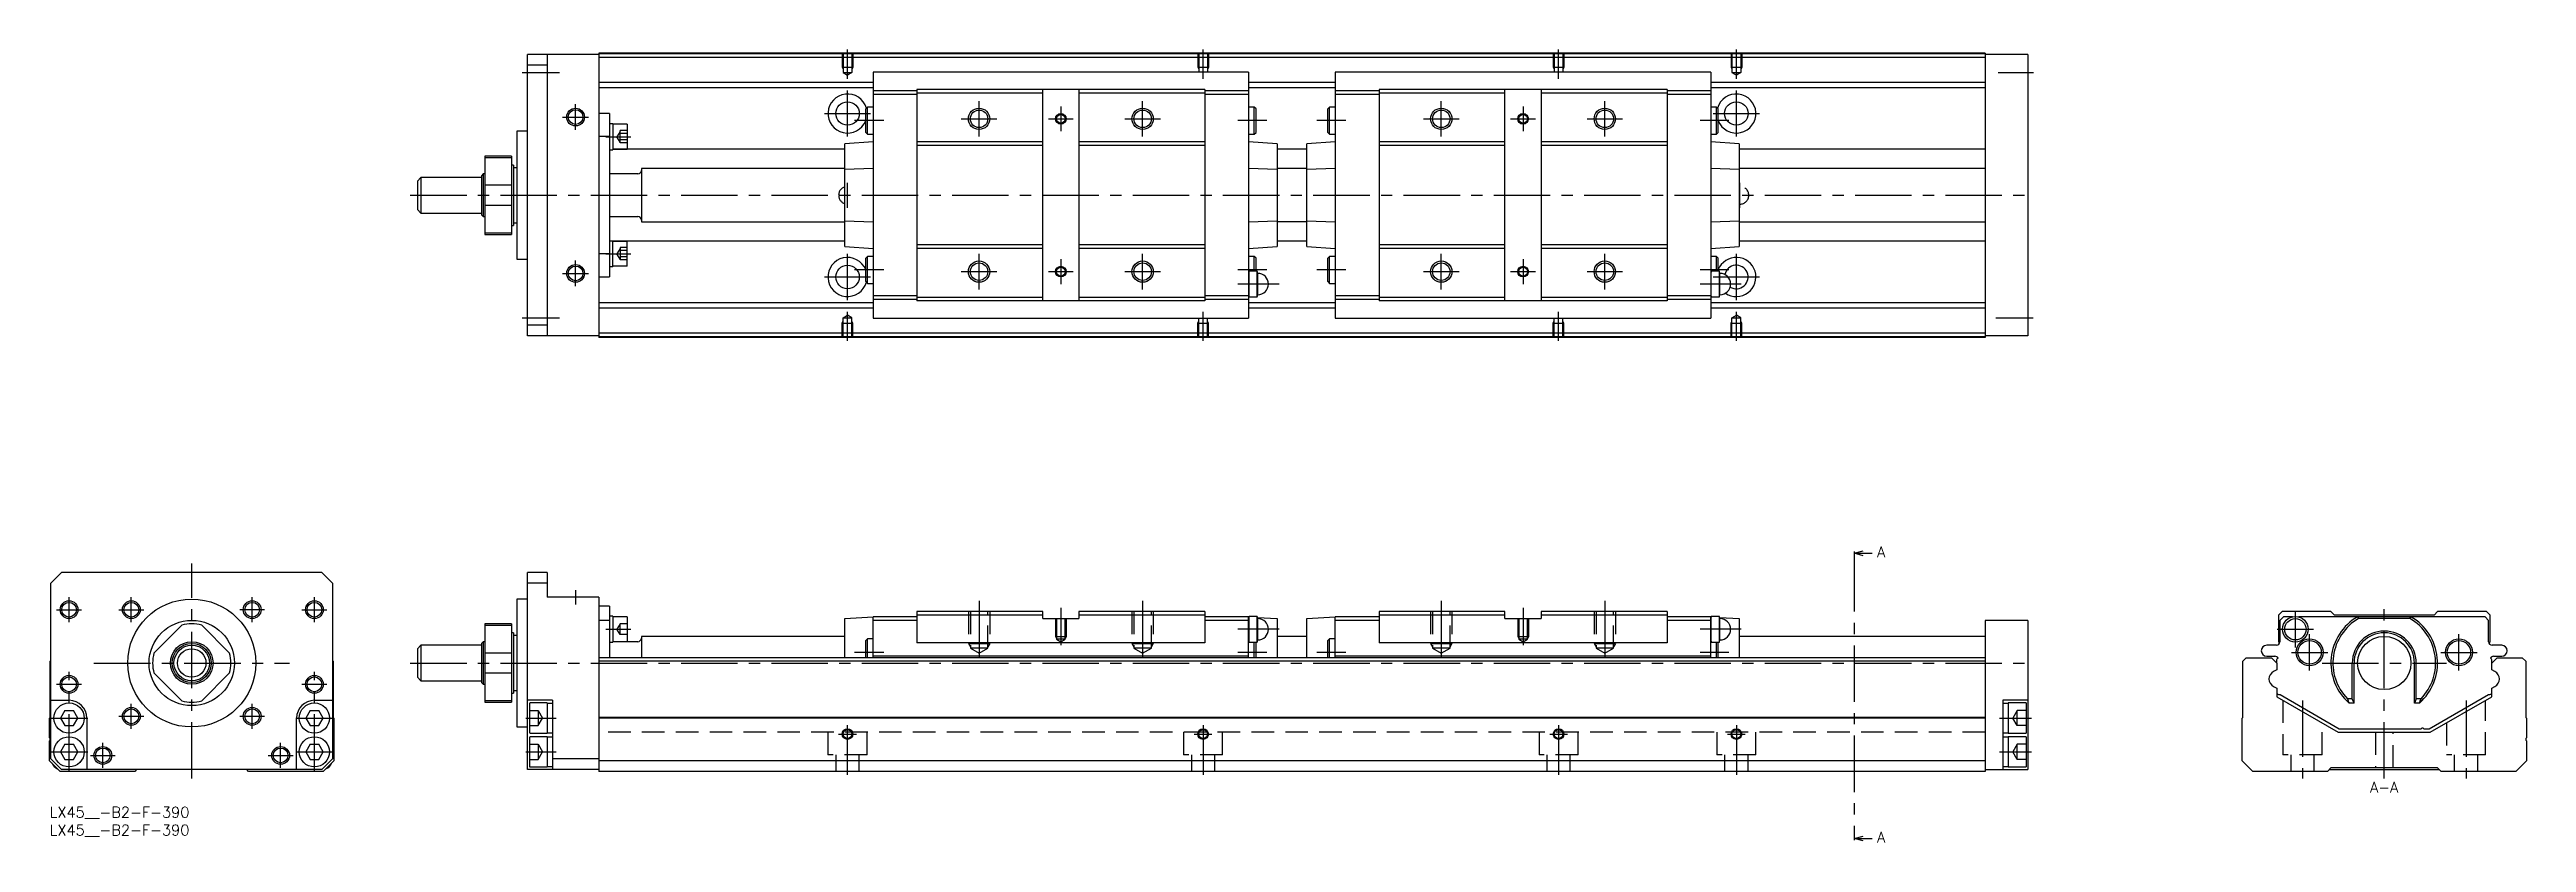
# Model space of a CAD drawing. Extents: x 0 to 697, y -10 to 213.
import ezdxf

# ---------------------------------------------------------------- set-up
doc = ezdxf.new("R2010")
doc.units = 0
doc.header["$LTSCALE"] = 0.5
doc.linetypes.add('CENTER', pattern=[50.8, 31.75, -6.35, 6.35, -6.35])
doc.linetypes.add('DASHED', pattern=[19.05, 12.7, -6.35])
for name, color, linetype in [('MSM_CENTER', 1, 'CENTER'), ('MSM_CONTINUOUS', 7, 'CONTINUOUS'), ('MSM_DASHED', 4, 'DASHED'), ('MSM_NARROW', 5, 'CONTINUOUS'), ('MSM_PART_NUMBER', 7, 'CONTINUOUS')]:
    doc.layers.add(name, color=color, linetype=linetype)
doc.styles.get("Standard").update_dxf_attribs({"font": 'txt.shx', "height": 3, "bigfont": 'bigfont.shx'})

# ---------------------------------------------------------------- blocks, each defined once
blk = doc.blocks.new('*U2')
at = {"layer": 'MSM_PART_NUMBER'}
blk.add_text('LX45__-B2-F-390', height=3, dxfattribs=at).set_placement((0, -3))
blk = doc.blocks.new('*U3')
at = {"layer": 'MSM_PART_NUMBER'}
blk.add_text('LX45__-B2-F-390', height=3, dxfattribs=at).set_placement((0, -8))

msp = doc.modelspace()

# ---------------------------------------------------------------- linework, layer by layer
at = {"layer": 'MSM_CENTER'}
for p, q in [((224.46, 204.91), (224.46, 213.12)), ((324.46, 204.91), (324.46, 213.12)), ((424.46, 204.91), (424.46, 213.12)), ((474.46, 204.91), (474.46, 213.12)), ((132.96, 206.62), (143.46, 206.62)), ((548.13, 206.62), (558.08, 206.62)), ((147.96, 190.5), (147.96, 197.75)), ((217.96, 195.12), (230.96, 195.12)), ((224.46, 188.62), (224.46, 201.62)), ((261.46, 188.62), (261.46, 198.62)), ((284.46, 197.12), (284.46, 190.12)), ((307.46, 188.62), (307.46, 198.62)), ((391.46, 188.62), (391.46, 198.62)), ((414.46, 197.12), (414.46, 190.12)), ((437.46, 188.62), (437.46, 198.62)), ((467.96, 195.12), (480.96, 195.12)), ((474.46, 188.62), (474.46, 201.62)), ((144.33, 194.12), (151.58, 194.12)), ((156.46, 188.58), (163.46, 188.58)), ((234.66, 193.12), (226.45, 193.12)), ((256.46, 193.62), (266.46, 193.62)), ((280.96, 193.62), (287.96, 193.62)), ((302.46, 193.62), (312.46, 193.62)), ((342.36, 193.12), (334.26, 193.12)), ((364.66, 193.12), (356.45, 193.12)), ((386.46, 193.62), (396.46, 193.62)), ((410.96, 193.62), (417.96, 193.62)), ((432.46, 193.62), (442.46, 193.62)), ((472.36, 193.12), (464.26, 193.12)), ((224.46, 168.62), (224.46, 175.62)), ((475.46, 168.62), (475.46, 175.62)), ((101.46, 172.12), (558.46, 172.12)), ((147.96, 146.5), (147.96, 153.75)), ((156.46, 155.67), (163.46, 155.67)), ((224.46, 142.62), (224.46, 155.62)), ((261.46, 145.62), (261.46, 155.62)), ((284.46, 154.12), (284.46, 147.12)), ((307.46, 145.62), (307.46, 155.62)), ((391.46, 145.62), (391.46, 155.62)), ((414.46, 154.12), (414.46, 147.12)), ((437.46, 145.62), (437.46, 155.62)), ((474.46, 142.62), (474.46, 155.62)), ((144.33, 150.12), (151.58, 150.12)), ((217.96, 149.12), (230.96, 149.12)), ((234.66, 151.12), (226.45, 151.12)), ((256.46, 150.62), (266.46, 150.62)), ((280.96, 150.62), (287.96, 150.62)), ((302.46, 150.62), (312.46, 150.62)), ((342.36, 151.12), (334.26, 151.12)), ((345.86, 147.12), (334.26, 147.12)), ((364.66, 151.12), (356.45, 151.12)), ((386.46, 150.62), (396.46, 150.62)), ((410.96, 150.62), (417.96, 150.62)), ((432.46, 150.62), (442.46, 150.62)), ((472.36, 151.12), (464.26, 151.12)), ((475.86, 147.12), (464.26, 147.12)), ((467.96, 149.12), (480.96, 149.12)), ((132.96, 137.62), (143.46, 137.62)), ((224.46, 131.12), (224.46, 139.33)), ((324.46, 131.12), (324.46, 139.33)), ((424.46, 131.12), (424.46, 139.33)), ((474.46, 131.12), (474.46, 139.33)), ((547.46, 137.62), (557.96, 137.62)), ((507.62, 70.87), (507.62, -8.37)), ((40, 8), (40, 68.5)), ((5.5, 52), (5.5, 59)), ((23, 52), (23, 59)), ((57, 52), (57, 59)), ((74.5, 52), (74.5, 59)), ((147.96, 61), (147.96, 57)), ((261.46, 58), (261.46, 40.3)), ((284.46, 56), (284.46, 45.5)), ((307.46, 58), (307.46, 40.3)), ((391.46, 58), (391.46, 40.3)), ((414.46, 56), (414.46, 45.5)), ((437.46, 58), (437.46, 40.3)), ((656.7, 8), (656.7, 56)), ((2, 55.5), (9, 55.5)), ((19.5, 55.5), (26.5, 55.5)), ((60.5, 55.5), (53.5, 55.5)), ((71, 55.5), (78, 55.5)), ((156.46, 50), (163.46, 50)), ((345.86, 50), (334.26, 50)), ((475.86, 50), (464.26, 50)), ((626.57, 50), (636.83, 50)), ((631.7, 44.87), (631.7, 55.13)), ((234.66, 43.5), (226.45, 43.5)), ((342.36, 43.5), (334.26, 43.5)), ((364.66, 43.5), (356.45, 43.5)), ((472.36, 43.5), (464.26, 43.5)), ((630.57, 43.5), (640.83, 43.5)), ((635.7, 38.37), (635.7, 48.63)), ((672.57, 43.5), (682.83, 43.5)), ((677.7, 38.37), (677.7, 48.63)), ((5.5, 10.25), (5.5, 38)), ((12.5, 40.5), (67.5, 40.5)), ((74.5, 10.25), (74.5, 38)), ((101.46, 40.5), (558.46, 40.5)), ((639.2, 40.5), (674.2, 40.5)), ((2, 34.5), (9, 34.5)), ((23, 22), (23, 29)), ((57, 22), (57, 29)), ((71, 34.5), (78, 34.5)), ((633.7, 29.97), (633.7, 8)), ((679.7, 29.97), (679.7, 8)), ((0.25, 25), (10.75, 25)), ((19.5, 25.5), (26.5, 25.5)), ((53.5, 25.5), (60.5, 25.5)), ((69.25, 25), (79.75, 25)), ((133.96, 25), (142.46, 25)), ((224.46, 9), (224.46, 23)), ((324.46, 23), (324.46, 9)), ((424.46, 23), (424.46, 9)), ((474.46, 23), (474.46, 9)), ((548.46, 25), (557.46, 25)), ((0.25, 15.5), (10.75, 15.5)), ((11.5, 14.5), (18.5, 14.5)), ((15, 11), (15, 18)), ((61.5, 14.5), (68.5, 14.5)), ((65, 11), (65, 18)), ((69.25, 15.5), (79.75, 15.5)), ((133.96, 15.5), (142.46, 15.5)), ((221.96, 20.5), (226.96, 20.5)), ((321.96, 20.5), (326.96, 20.5)), ((421.96, 20.5), (426.96, 20.5)), ((471.96, 20.5), (476.96, 20.5)), ((548.46, 15.5), (557.46, 15.5))]:
    msp.add_line(p, q, dxfattribs=at)
at = {"layer": 'MSM_CONTINUOUS'}
for p, q in [((154.46, 211.72), (134.46, 211.72)), ((134.46, 132.52), (134.46, 211.72)), ((139.96, 211.72), (139.96, 132.52)), ((544.46, 212.12), (154.46, 212.12)), ((154.46, 212.12), (154.46, 132.12)), ((544.46, 211.92), (154.46, 211.92)), ((544.46, 210.92), (154.46, 210.92)), ((544.46, 212.12), (544.46, 132.12)), ((556.46, 211.72), (544.46, 211.72)), ((556.46, 211.72), (556.46, 132.52)), ((139.96, 208.72), (134.46, 208.72)), ((231.66, 203.87), (154.46, 203.87)), ((231.66, 202.37), (154.46, 202.37)), ((337.26, 206.72), (231.66, 206.72)), ((231.66, 206.72), (231.66, 137.52)), ((337.26, 206.72), (337.26, 137.52)), ((361.66, 203.87), (337.26, 203.87)), ((361.66, 202.37), (337.26, 202.37)), ((467.26, 206.72), (361.66, 206.72)), ((361.66, 206.72), (361.66, 137.52)), ((467.26, 206.72), (467.26, 137.52)), ((544.46, 203.87), (467.26, 203.87)), ((544.46, 202.37), (467.26, 202.37)), ((157.46, 195.12), (154.46, 195.12)), ((157.46, 195.12), (157.46, 149.12)), ((230.06, 196.92), (229.56, 196.42)), ((229.56, 189.82), (229.56, 196.42)), ((230.06, 189.32), (230.06, 196.92)), ((231.66, 196.92), (230.06, 196.92)), ((243.96, 201.47), (231.66, 201.47)), ((243.96, 200.47), (231.66, 200.47)), ((324.96, 201.87), (243.96, 201.87)), ((243.96, 201.87), (243.96, 142.37)), ((279.36, 200.87), (243.96, 200.87)), ((279.36, 142.37), (279.36, 201.87)), ((289.56, 201.87), (289.56, 142.37)), ((324.96, 200.87), (289.56, 200.87)), ((324.96, 201.87), (324.96, 142.37)), ((337.26, 201.47), (324.96, 201.47)), ((337.26, 200.47), (324.96, 200.47)), ((338.86, 196.92), (337.26, 196.92)), ((339.36, 196.42), (338.86, 196.92)), ((338.86, 189.32), (338.86, 196.92)), ((339.36, 189.82), (339.36, 196.42)), ((360.06, 196.92), (359.56, 196.42)), ((359.56, 189.82), (359.56, 196.42)), ((360.06, 189.32), (360.06, 196.92)), ((361.66, 196.92), (360.06, 196.92)), ((373.96, 201.47), (361.66, 201.47)), ((373.96, 200.47), (361.66, 200.47)), ((454.96, 201.87), (373.96, 201.87)), ((373.96, 201.87), (373.96, 142.37)), ((409.36, 200.87), (373.96, 200.87)), ((409.36, 142.37), (409.36, 201.87)), ((419.56, 201.87), (419.56, 142.37)), ((454.96, 200.87), (419.56, 200.87)), ((454.96, 201.87), (454.96, 142.37)), ((467.26, 201.47), (454.96, 201.47)), ((467.26, 200.47), (454.96, 200.47)), ((468.86, 196.92), (467.26, 196.92)), ((469.36, 196.42), (468.86, 196.92)), ((468.86, 189.32), (468.86, 196.92)), ((469.36, 189.82), (469.36, 196.42)), ((131.46, 190.12), (131.46, 154.12)), ((134.46, 190.12), (131.46, 190.12)), ((157.46, 188.65), (154.46, 188.65)), ((158.46, 192.23), (157.46, 192.23)), ((158.46, 192.23), (158.46, 184.93)), ((162.46, 192.08), (158.46, 192.08)), ((162.46, 192.08), (162.46, 185.08)), ((229.56, 189.82), (230.06, 189.32)), ((230.06, 189.32), (231.66, 189.32)), ((337.26, 189.32), (338.86, 189.32)), ((338.86, 189.32), (339.36, 189.82)), ((359.56, 189.82), (360.06, 189.32)), ((360.06, 189.32), (361.66, 189.32)), ((467.26, 189.32), (468.86, 189.32)), ((468.86, 189.32), (469.36, 189.82)), ((129.96, 183.12), (122.46, 183.12)), ((122.46, 183.12), (122.46, 161.12)), ((122.46, 182.76), (129.96, 182.76)), ((129.96, 183.12), (129.96, 161.12)), ((157.46, 184.93), (158.46, 184.93)), ((158.46, 185.08), (162.46, 185.08)), ((223.66, 185.05), (158.46, 185.05)), ((231.66, 187.12), (223.66, 186.57)), ((223.66, 157.68), (223.66, 186.57)), ((279.36, 187.12), (243.96, 187.12)), ((279.36, 186.12), (243.96, 186.12)), ((324.96, 187.12), (289.56, 187.12)), ((324.96, 186.12), (289.56, 186.12)), ((345.26, 186.57), (337.26, 187.12)), ((345.26, 186.57), (345.26, 157.68)), ((353.66, 185.05), (345.26, 185.05)), ((361.66, 187.12), (353.66, 186.57)), ((353.66, 157.68), (353.66, 186.57)), ((409.36, 187.12), (373.96, 187.12)), ((409.36, 186.12), (373.96, 186.12)), ((454.96, 187.12), (419.56, 187.12)), ((454.96, 186.12), (419.56, 186.12)), ((475.26, 186.57), (467.26, 187.12)), ((475.26, 186.57), (475.26, 157.68)), ((544.46, 185.05), (475.26, 185.05)), ((104.46, 177.12), (103.46, 176.12)), ((103.46, 176.12), (103.46, 168.12)), ((121.46, 177.12), (104.46, 177.12)), ((104.46, 177.12), (104.46, 167.12)), ((121.96, 178.12), (121.46, 177.62)), ((121.46, 177.62), (121.46, 166.62)), ((122.46, 178.12), (121.96, 178.12)), ((121.96, 178.12), (121.96, 166.12)), ((129.96, 174.92), (122.46, 174.92)), ((130.46, 180.62), (129.96, 180.62)), ((130.46, 180.62), (130.46, 163.62)), ((131.46, 179.87), (130.46, 179.87)), ((165.46, 178.12), (157.46, 178.12)), ((166.46, 179.62), (166.46, 164.62)), ((223.66, 179.62), (166.46, 179.62)), ((231.66, 179.61), (223.66, 179.36)), ((345.26, 179.36), (337.26, 179.61)), ((353.66, 179.62), (345.26, 179.62)), ((361.66, 179.61), (353.66, 179.36)), ((475.26, 179.36), (467.26, 179.61)), ((544.46, 179.62), (475.26, 179.62)), ((103.46, 168.12), (104.46, 167.12)), ((122.46, 169.33), (129.96, 169.33)), ((104.46, 167.12), (121.46, 167.12)), ((121.46, 166.62), (121.96, 166.12)), ((121.96, 166.12), (122.46, 166.12)), ((129.96, 161.49), (122.46, 161.49)), ((122.46, 161.12), (129.96, 161.12)), ((129.96, 163.62), (130.46, 163.62)), ((130.46, 164.37), (131.46, 164.37)), ((157.46, 166.12), (165.46, 166.12)), ((166.46, 164.62), (223.66, 164.62)), ((223.66, 164.89), (231.66, 164.64)), ((337.26, 164.64), (345.26, 164.89)), ((353.66, 164.62), (345.26, 164.62)), ((353.66, 164.89), (361.66, 164.64)), ((467.26, 164.64), (475.26, 164.89)), ((475.26, 164.62), (544.46, 164.62)), ((131.46, 154.12), (134.46, 154.12)), ((157.46, 155.6), (154.46, 155.6)), ((157.46, 159.32), (158.46, 159.32)), ((158.46, 152.02), (158.46, 159.32)), ((223.66, 159.2), (158.46, 159.2)), ((158.46, 159.17), (162.46, 159.17)), ((162.46, 152.17), (162.46, 159.17)), ((223.66, 157.68), (231.66, 157.12)), ((230.06, 154.92), (229.56, 154.42)), ((229.56, 147.82), (229.56, 154.42)), ((230.06, 147.32), (230.06, 154.92)), ((231.66, 154.92), (230.06, 154.92)), ((279.36, 158.12), (243.96, 158.12)), ((279.36, 157.12), (243.96, 157.12)), ((324.96, 158.12), (289.56, 158.12)), ((324.96, 157.12), (289.56, 157.12)), ((337.26, 157.12), (345.26, 157.68)), ((338.86, 154.92), (337.26, 154.92)), ((339.36, 154.42), (338.86, 154.92)), ((338.86, 150.72), (338.86, 154.92)), ((339.36, 150.72), (339.36, 154.42)), ((353.66, 159.2), (345.26, 159.2)), ((353.66, 157.68), (361.66, 157.12)), ((360.06, 154.92), (359.56, 154.42)), ((359.56, 147.82), (359.56, 154.42)), ((360.06, 147.32), (360.06, 154.92)), ((361.66, 154.92), (360.06, 154.92)), ((409.36, 158.12), (373.96, 158.12)), ((409.36, 157.12), (373.96, 157.12)), ((454.96, 158.12), (419.56, 158.12)), ((454.96, 157.12), (419.56, 157.12)), ((467.26, 157.12), (475.26, 157.68)), ((468.86, 154.92), (467.26, 154.92)), ((469.36, 154.42), (468.86, 154.92)), ((468.86, 150.72), (468.86, 154.92)), ((469.36, 150.72), (469.36, 154.42)), ((544.46, 159.2), (475.26, 159.2)), ((154.46, 149.12), (157.46, 149.12)), ((158.46, 152.02), (157.46, 152.02)), ((162.46, 152.17), (158.46, 152.17)), ((229.56, 147.82), (230.06, 147.32)), ((230.06, 147.32), (231.66, 147.32)), ((337.42, 150.72), (337.26, 150.12)), ((337.42, 143.52), (337.42, 150.72)), ((339.7, 150.72), (337.42, 150.72)), ((339.7, 143.52), (339.7, 150.72)), ((339.86, 150.12), (339.7, 150.72)), ((339.86, 144.12), (339.86, 150.12)), ((359.56, 147.82), (360.06, 147.32)), ((360.06, 147.32), (361.66, 147.32)), ((467.42, 150.72), (467.26, 150.12)), ((467.42, 143.52), (467.42, 150.72)), ((469.7, 150.72), (467.42, 150.72)), ((469.7, 143.52), (469.7, 150.72)), ((469.86, 150.12), (469.7, 150.72)), ((469.86, 144.12), (469.86, 150.12)), ((231.66, 141.87), (154.46, 141.87)), ((231.66, 140.37), (154.46, 140.37)), ((243.96, 143.77), (231.66, 143.77)), ((243.96, 142.77), (231.66, 142.77)), ((279.36, 143.37), (243.96, 143.37)), ((324.96, 142.37), (243.96, 142.37)), ((324.96, 143.37), (289.56, 143.37)), ((337.26, 143.77), (324.96, 143.77)), ((337.26, 142.77), (324.96, 142.77)), ((337.26, 144.12), (337.42, 143.52)), ((361.66, 141.87), (337.26, 141.87)), ((361.66, 140.37), (337.26, 140.37)), ((337.42, 143.52), (339.7, 143.52)), ((339.7, 143.52), (339.86, 144.12)), ((373.96, 143.77), (361.66, 143.77)), ((373.96, 142.77), (361.66, 142.77)), ((409.36, 143.37), (373.96, 143.37)), ((454.96, 142.37), (373.96, 142.37)), ((454.96, 143.37), (419.56, 143.37)), ((467.26, 143.77), (454.96, 143.77)), ((467.26, 142.77), (454.96, 142.77)), ((467.26, 144.12), (467.42, 143.52)), ((544.46, 141.87), (467.26, 141.87)), ((544.46, 140.37), (467.26, 140.37)), ((467.42, 143.52), (469.7, 143.52)), ((469.7, 143.52), (469.86, 144.12)), ((139.96, 135.52), (134.46, 135.52)), ((154.46, 132.52), (134.46, 132.52)), ((544.46, 133.32), (154.46, 133.32)), ((231.66, 137.52), (337.26, 137.52)), ((361.66, 137.52), (467.26, 137.52)), ((556.46, 132.52), (544.46, 132.52)), ((544.46, 132.32), (154.46, 132.32)), ((544.46, 132.12), (154.46, 132.12)), ((507.62, 71.37), (510.12, 72.04)), ((507.62, 71.87), (507.62, 70.87)), ((507.62, 71.37), (512.62, 71.37)), ((510.12, 70.7), (507.62, 71.37)), ((3.4, 66), (0.4, 63)), ((0.4, 13.5), (0.4, 63)), ((76.6, 66), (3.4, 66)), ((79.6, 63), (76.6, 66)), ((79.6, 63), (79.6, 13.5)), ((139.96, 66), (134.46, 66)), ((134.46, 10.5), (134.46, 66)), ((139.96, 63), (134.46, 63)), ((139.96, 66), (139.96, 59)), ((134.46, 58.5), (131.46, 58.5)), ((131.46, 58.5), (131.46, 22.5)), ((154.46, 59), (139.96, 59)), ((154.46, 59), (154.46, 10)), ((157.46, 56.5), (154.46, 56.5)), ((157.46, 56.5), (157.46, 42)), ((37.2, 51.14), (29.36, 43.3)), ((50.64, 43.3), (42.8, 51.14)), ((129.96, 51.5), (122.46, 51.5)), ((122.46, 51.5), (122.46, 29.5)), ((122.46, 51.14), (129.96, 51.14)), ((129.96, 51.5), (129.96, 29.5)), ((130.46, 49), (129.96, 49)), ((130.46, 49), (130.46, 32)), ((157.46, 52.5), (154.46, 52.5)), ((158.46, 53.65), (157.46, 53.65)), ((158.46, 53.65), (158.46, 46.35)), ((162.46, 53.5), (158.46, 53.5)), ((162.46, 53.5), (162.46, 46.5)), ((223.66, 53), (231.66, 53.5)), ((223.66, 42), (223.66, 53)), ((243.96, 53.5), (231.66, 53.5)), ((231.66, 42), (231.66, 53.5)), ((243.96, 52.5), (231.66, 52.5)), ((279.36, 55), (243.96, 55)), ((243.96, 55), (243.96, 46.15)), ((279.36, 54), (243.96, 54)), ((279.36, 53), (279.36, 55)), ((279.36, 53), (289.56, 53)), ((289.56, 55), (289.56, 53)), ((324.96, 55), (289.56, 55)), ((324.96, 54), (289.56, 54)), ((324.96, 55), (324.96, 46.15)), ((337.26, 53.5), (324.96, 53.5)), ((337.26, 52.5), (324.96, 52.5)), ((337.42, 53.6), (337.26, 53)), ((337.26, 53.5), (337.39, 53.49)), ((337.26, 42), (337.26, 53.5)), ((337.42, 46.4), (337.42, 53.6)), ((339.7, 53.6), (337.42, 53.6)), ((339.86, 53), (339.7, 53.6)), ((339.7, 46.4), (339.7, 53.6)), ((339.77, 53.34), (345.26, 53)), ((339.86, 47), (339.86, 53)), ((345.26, 53), (345.26, 42)), ((353.66, 53), (361.66, 53.5)), ((353.66, 42), (353.66, 53)), ((373.96, 53.5), (361.66, 53.5)), ((361.66, 42), (361.66, 53.5)), ((373.96, 52.5), (361.66, 52.5)), ((409.36, 55), (373.96, 55)), ((373.96, 55), (373.96, 46.15)), ((409.36, 54), (373.96, 54)), ((409.36, 53), (409.36, 55)), ((409.36, 53), (419.56, 53)), ((419.56, 55), (419.56, 53)), ((454.96, 55), (419.56, 55)), ((454.96, 54), (419.56, 54)), ((454.96, 55), (454.96, 46.15)), ((467.26, 53.5), (454.96, 53.5)), ((467.26, 52.5), (454.96, 52.5)), ((467.42, 53.6), (467.26, 53)), ((467.26, 53.5), (467.39, 53.49)), ((467.26, 42), (467.26, 53.5)), ((467.42, 46.4), (467.42, 53.6)), ((469.7, 53.6), (467.42, 53.6)), ((469.86, 53), (469.7, 53.6)), ((469.7, 46.4), (469.7, 53.6)), ((469.77, 53.34), (475.26, 53)), ((469.86, 47), (469.86, 53)), ((475.26, 53), (475.26, 42)), ((556.46, 52.5), (544.46, 52.5)), ((544.46, 52.5), (544.46, 10)), ((556.46, 52.5), (556.46, 10.5)), ((627.95, 55), (626.95, 54)), ((626.95, 54), (626.95, 46.62)), ((628.35, 53.5), (627.35, 52.5)), ((627.35, 52.5), (627.35, 46.5)), ((641.7, 55), (627.95, 55)), ((630.86, 53.5), (628.35, 53.5)), ((685.05, 53.5), (632.54, 53.5)), ((642.7, 54), (641.7, 55)), ((670.7, 54), (642.7, 54)), ((649.21, 53.5), (649.47, 53)), ((663.93, 53), (649.47, 53)), ((663.93, 53), (664.18, 53.5)), ((671.7, 55), (670.7, 54)), ((685.45, 55), (671.7, 55)), ((686.05, 52.5), (685.05, 53.5)), ((686.45, 54), (685.45, 55)), ((686.05, 46.5), (686.05, 52.5)), ((686.45, 46.62), (686.45, 54)), ((104.46, 45.5), (103.46, 44.5)), ((103.46, 44.5), (103.46, 36.5)), ((121.46, 45.5), (104.46, 45.5)), ((104.46, 45.5), (104.46, 35.5)), ((121.96, 46.5), (121.46, 46)), ((121.46, 46), (121.46, 35)), ((122.46, 46.5), (121.96, 46.5)), ((121.96, 46.5), (121.96, 34.5)), ((129.96, 43.3), (122.46, 43.3)), ((131.46, 48.25), (130.46, 48.25)), ((544.46, 42), (154.46, 42)), ((157.46, 46.35), (158.46, 46.35)), ((165.46, 46.5), (158.46, 46.5)), ((166.46, 48), (166.46, 42)), ((223.66, 48), (166.46, 48)), ((230.06, 47.3), (229.56, 46.8)), ((229.56, 42), (229.56, 46.8)), ((230.06, 42), (230.06, 47.3)), ((231.66, 47.3), (230.06, 47.3)), ((337.26, 42.4), (231.66, 42.4)), ((324.96, 46.15), (243.96, 46.15)), ((337.26, 47), (337.42, 46.4)), ((337.42, 46.4), (339.7, 46.4)), ((338.86, 42), (338.86, 46.4)), ((339.36, 42), (339.36, 46.4)), ((339.7, 46.4), (339.86, 47)), ((353.66, 48), (345.26, 48)), ((360.06, 47.3), (359.56, 46.8)), ((359.56, 42), (359.56, 46.8)), ((360.06, 42), (360.06, 47.3)), ((361.66, 47.3), (360.06, 47.3)), ((467.26, 42.4), (361.66, 42.4)), ((454.96, 46.15), (373.96, 46.15)), ((467.26, 47), (467.42, 46.4)), ((467.42, 46.4), (469.7, 46.4)), ((468.86, 42), (468.86, 46.4)), ((469.36, 42), (469.36, 46.4)), ((469.7, 46.4), (469.86, 47)), ((544.46, 48), (475.26, 48)), ((616.9, 41), (617.9, 42)), ((617.9, 42), (624.95, 42)), ((626.35, 45.5), (623.65, 45.5)), ((623.65, 42.4), (625.95, 42.4)), ((624.95, 42), (626.45, 40.5)), ((686.95, 40.5), (688.45, 42)), ((689.75, 45.5), (687.05, 45.5)), ((687.45, 42.4), (689.75, 42.4)), ((688.45, 42), (695.5, 42)), ((695.5, 42), (696.5, 41)), ((0.2, 41), (0.4, 41.2)), ((0.2, 25.2), (0.2, 41)), ((29.36, 37.7), (37.2, 29.86)), ((42.8, 29.86), (50.64, 37.7)), ((79.6, 41.2), (79.8, 41)), ((79.8, 41), (79.8, 25.2)), ((103.46, 36.5), (104.46, 35.5)), ((104.46, 35.5), (121.46, 35.5)), ((121.46, 35), (121.96, 34.5)), ((122.46, 37.7), (129.96, 37.7)), ((544.46, 41), (154.46, 41)), ((616.9, 25.2), (616.9, 41)), ((626.45, 38.61), (625.55, 38.1)), ((626.4, 41.2), (626.4, 40.55)), ((626.45, 40.5), (626.45, 38.61)), ((647.7, 30.44), (647.7, 40.5)), ((648.2, 29.22), (648.2, 40.5)), ((665.2, 29.22), (665.2, 40.5)), ((665.7, 30.44), (665.7, 40.5)), ((686.95, 38.61), (686.95, 40.5)), ((687.84, 38.1), (686.95, 38.61)), ((687, 40.55), (687, 41.2)), ((696.5, 41), (696.5, 25.2)), ((0.4, 30), (5.5, 30)), ((74.5, 30), (79.6, 30)), ((121.96, 34.5), (122.46, 34.5)), ((129.96, 29.86), (122.46, 29.86)), ((122.46, 29.5), (129.96, 29.5)), ((129.96, 32), (130.46, 32)), ((130.46, 32.75), (131.46, 32.75)), ((141.46, 30), (134.46, 30)), ((134.96, 29), (134.96, 21)), ((139.96, 29.25), (135.21, 29.25)), ((139.96, 29.25), (139.96, 20.75)), ((141.46, 29.15), (139.96, 29.15)), ((141.46, 30), (141.46, 10.5)), ((556.46, 30), (549.46, 30)), ((549.46, 30), (549.46, 10.5)), ((550.96, 29.15), (549.46, 29.15)), ((555.96, 29.25), (550.96, 29.25)), ((550.96, 29.25), (550.96, 20.75)), ((555.96, 29.25), (555.96, 20.75)), ((625.55, 33.9), (626.45, 33.39)), ((626.45, 33.39), (626.45, 31)), ((626.45, 31), (643.77, 21)), ((627.2, 31.61), (627.4, 31.61)), ((627.4, 31.61), (644.04, 22)), ((647.7, 30.44), (646.34, 30.44)), ((648.2, 29.22), (646.81, 29.22)), ((648.2, 29.22), (647.7, 30.44)), ((665.7, 30.44), (665.2, 29.22)), ((666.59, 29.22), (665.2, 29.22)), ((667.06, 30.44), (665.7, 30.44)), ((669.36, 22), (686, 31.61)), ((669.63, 21), (686.95, 31)), ((686, 31.61), (686.2, 31.61)), ((686.95, 33.39), (687.84, 33.9)), ((686.95, 31), (686.95, 33.39)), ((0, 25), (0.2, 25.2)), ((0, 19.4), (0, 25)), ((4.27, 27.12), (3.05, 25)), ((3.05, 25), (4.27, 22.88)), ((4.27, 27.12), (6.73, 27.12)), ((4.27, 22.88), (6.73, 22.88)), ((7.95, 25), (6.73, 27.12)), ((6.73, 22.88), (7.95, 25)), ((10.5, 25), (10.5, 10.5)), ((69.5, 10.5), (69.5, 25)), ((73.27, 27.12), (72.05, 25)), ((72.05, 25), (73.27, 22.88)), ((73.27, 27.12), (75.73, 27.12)), ((73.27, 22.88), (75.73, 22.88)), ((76.95, 25), (75.73, 27.12)), ((75.73, 22.88), (76.95, 25)), ((79.8, 25.2), (80, 25)), ((80, 25), (80, 13)), ((131.46, 22.5), (134.46, 22.5)), ((544.46, 25.2), (154.46, 25.2)), ((544.46, 25), (154.46, 25)), ((616.7, 25), (616.9, 25.2)), ((616.7, 13), (616.7, 25)), ((643.77, 21), (669.63, 21)), ((644.04, 22), (667.05, 22)), ((667.85, 22), (669.36, 22)), ((696.5, 25.2), (696.7, 25)), ((696.7, 25), (696.7, 19.4)), ((0, 13), (0, 18.6)), ((4.27, 17.62), (3.05, 15.5)), ((3.05, 15.5), (4.27, 13.38)), ((4.27, 17.62), (6.73, 17.62)), ((7.95, 15.5), (6.73, 17.62)), ((6.73, 13.38), (7.95, 15.5)), ((73.27, 17.62), (72.05, 15.5)), ((72.05, 15.5), (73.27, 13.38)), ((73.27, 17.62), (75.73, 17.62)), ((76.95, 15.5), (75.73, 17.62)), ((75.73, 13.38), (76.95, 15.5)), ((134.96, 19.5), (134.96, 11.5)), ((135.21, 20.75), (139.96, 20.75)), ((139.96, 19.75), (135.21, 19.75)), ((139.96, 20.85), (141.46, 20.85)), ((139.96, 19.75), (139.96, 11.25)), ((141.46, 19.65), (139.96, 19.65)), ((549.46, 20.85), (550.96, 20.85)), ((550.96, 19.65), (549.46, 19.65)), ((550.96, 20.75), (555.96, 20.75)), ((555.96, 19.75), (550.96, 19.75)), ((550.96, 19.75), (550.96, 11.25)), ((555.96, 19.75), (555.96, 11.25)), ((696.7, 18.6), (696.7, 13)), ((3, 10), (0, 13)), ((3.4, 10.5), (0.4, 13.5)), ((24, 10), (3, 10)), ((76.6, 10.5), (3.4, 10.5)), ((4.27, 13.38), (6.73, 13.38)), ((24.5, 10.5), (24, 10)), ((56, 10), (55.5, 10.5)), ((77, 10), (56, 10)), ((73.27, 13.38), (75.73, 13.38)), ((79.6, 13.5), (76.6, 10.5)), ((80, 13), (77, 10)), ((154.46, 10.5), (134.46, 10.5)), ((135.21, 11.25), (139.96, 11.25)), ((139.96, 11.35), (141.46, 11.35)), ((154.46, 13.5), (141.46, 13.5)), ((544.46, 13), (154.46, 13)), ((544.46, 10), (154.46, 10)), ((544.46, 10.5), (556.46, 10.5)), ((549.46, 11.35), (550.96, 11.35)), ((550.96, 11.25), (555.96, 11.25)), ((619.7, 10), (616.7, 13)), ((640.7, 10), (619.7, 10)), ((641.7, 11), (640.7, 10)), ((641.2, 10.5), (672.2, 10.5)), ((671.7, 11), (641.7, 11)), ((672.7, 10), (671.7, 11)), ((693.7, 10), (672.7, 10)), ((696.7, 13), (693.7, 10)), ((507.62, -8.87), (510.12, -8.2)), ((507.62, -8.37), (507.62, -9.37)), ((507.62, -8.87), (512.62, -8.87)), ((510.12, -9.54), (507.62, -8.87))]:
    msp.add_line(p, q, dxfattribs=at)
for centre, radius in [((147.96, 194.12), 2.07), ((224.46, 195.12), 3.3), ((261.46, 193.62), 2.46), ((307.46, 193.62), 2.46), ((391.46, 193.62), 2.46), ((437.46, 193.62), 2.46), ((474.46, 195.12), 3.3), ((284.46, 193.62), 1.23), ((414.46, 193.62), 1.23), ((147.96, 150.12), 2.07), ((224.46, 149.12), 3.3), ((261.46, 150.62), 2.46), ((284.46, 150.62), 1.23), ((307.46, 150.62), 2.46), ((391.46, 150.62), 2.46), ((414.46, 150.62), 1.23), ((437.46, 150.62), 2.46), ((5.5, 55.5), 2.07), ((23, 55.5), 2.07), ((40, 40.5), 18), ((57, 55.5), 2.07), ((74.5, 55.5), 2.07), ((40, 40.5), 12), ((631.7, 50), 3.6), ((631.7, 50), 3), ((40, 40.5), 6), ((40, 40.5), 5.5), ((40, 40.5), 5), ((40, 40.5), 4), ((635.7, 43.5), 3.8), ((635.7, 43.5), 3.3), ((656.7, 40.5), 7.5), ((677.7, 43.5), 3.8), ((677.7, 43.5), 3.3), ((5.5, 34.5), 2.07), ((74.5, 34.5), 2.07), ((5.5, 25), 4.25), ((74.5, 25), 4.25), ((23, 25.5), 2.07), ((57, 25.5), 2.07), ((224.46, 20.5), 1.23), ((324.46, 20.5), 1.23), ((424.46, 20.5), 1.23), ((474.46, 20.5), 1.23), ((5.5, 15.5), 4.25), ((15, 14.5), 2.07), ((65, 14.5), 2.07), ((74.5, 15.5), 4.25)]:
    msp.add_circle(centre, radius, dxfattribs=at)
for centre, radius, start, end in [((224.46, 195.12), 5.5, 15.75491, 338.0136), ((474.46, 195.12), 5.5, 201.9864, 164.24509), ((165.46, 179.12), 1, 270, 0), ((165.46, 165.12), 1, 0, 90), ((224.46, 149.12), 5.5, 21.9864, 344.24509), ((474.46, 149.12), 5.5, 236.23884, 158.0136), ((339.86, 147.12), 3, 270, 90), ((469.86, 147.12), 3, 270, 90), ((474.46, 149.12), 3.3, 238.70437, 168.29276), ((40, 40.5), 11, 75.27264, 104.72736), ((339.86, 50), 3, 270, 90), ((469.86, 50), 3, 270, 90), ((656.7, 40.5), 15, 119.92643, 228.76392), ((656.7, 40.5), 14.44, 120.05097, 224.15139), ((656.7, 40.5), 9, 0, 180), ((656.7, 40.5), 8.5, 0, 180), ((656.7, 40.5), 14.44, 315.84861, 59.94903), ((656.7, 40.5), 15, 311.23608, 60.07357), ((40, 40.5), 11, 165.27264, 194.72736), ((40, 40.5), 11, 345.27264, 14.72736), ((165.46, 47.5), 1, 270, 0), ((623.65, 43.95), 1.55, 90, 270), ((625.95, 41.4), 1, 30.09191, 90), ((626.35, 46.5), 1, 270, 0), ((627.2, 41.2), 0.8, 118.74892, 180), ((627.45, 46.62), 0.5, 180, 251.07258), ((687.05, 46.5), 1, 180, 270), ((685.95, 46.62), 0.5, 289.00551, 0), ((687.45, 41.4), 1, 90, 149.90809), ((686.2, 41.2), 0.8, 0, 61.25108), ((689.75, 43.95), 1.55, 270, 90), ((626.85, 35.85), 2.6, 120.00003, 176.58933), ((626.85, 36.15), 2.6, 183.41067, 239.99996), ((686.54, 35.85), 2.6, 3.41067, 59.99996), ((686.54, 36.15), 2.6, 300.00004, 356.58933), ((5.5, 25), 5, 0, 90), ((40, 40.5), 11, 255.27264, 284.72736), ((74.5, 25), 5, 90, 180), ((135.21, 29), 0.25, 90, 180), ((627.2, 32.41), 0.8, 200.37237, 270), ((658.92, 34.62), 13.26, 198.36858, 204.03004), ((654.41, 34.65), 13.33, 335.98509, 341.61629), ((686.2, 32.41), 0.8, 270, 339.63587), ((135.21, 21), 0.25, 180, 270), ((667.45, 21.7), 0.5, 36.8699, 143.1301), ((-0.3, 19), 0.5, 306.8699, 53.1301), ((135.21, 19.5), 0.25, 90, 180), ((697, 19), 0.5, 126.8699, 233.1301), ((3.4, 13.5), 3, 201.81505, 248.18495), ((76.6, 13.5), 3, 291.81368, 338.18632), ((135.21, 11.5), 0.25, 180, 270)]:
    msp.add_arc(centre, radius, start, end, dxfattribs=at)
at = {"layer": 'MSM_DASHED'}
for p, q in [((222.96, 212.12), (222.96, 208.12)), ((223.23, 212.12), (223.23, 206.62)), ((225.69, 212.12), (225.69, 206.62)), ((225.96, 212.12), (225.96, 208.12)), ((322.96, 212.12), (322.96, 208.12)), ((323.23, 212.12), (323.23, 206.72)), ((325.69, 212.12), (325.69, 206.72)), ((325.96, 212.12), (325.96, 208.12)), ((422.96, 212.12), (422.96, 208.12)), ((423.23, 212.12), (423.23, 206.72)), ((425.69, 212.12), (425.69, 206.72)), ((425.96, 212.12), (425.96, 208.12)), ((472.96, 212.12), (472.96, 208.12)), ((473.23, 212.12), (473.23, 206.62)), ((475.69, 212.12), (475.69, 206.62)), ((475.96, 212.12), (475.96, 208.12)), ((222.96, 208.12), (225.96, 208.12)), ((222.96, 208.12), (223.23, 207.66)), ((223.23, 206.62), (225.69, 206.62)), ((223.23, 206.62), (224.46, 205.91)), ((225.69, 206.62), (224.46, 205.91)), ((225.96, 208.12), (225.69, 207.66)), ((322.96, 208.12), (325.96, 208.12)), ((322.96, 208.12), (323.23, 207.66)), ((325.96, 208.12), (325.69, 207.66)), ((422.96, 208.12), (425.96, 208.12)), ((422.96, 208.12), (423.23, 207.66)), ((425.96, 208.12), (425.69, 207.66)), ((472.96, 208.12), (475.96, 208.12)), ((472.96, 208.12), (473.23, 207.66)), ((473.23, 206.62), (475.69, 206.62)), ((473.23, 206.62), (474.46, 205.91)), ((475.69, 206.62), (474.46, 205.91)), ((475.96, 208.12), (475.69, 207.66)), ((160.46, 190.08), (159.59, 188.58)), ((160.46, 187.08), (159.59, 188.58)), ((160.46, 186.85), (160.46, 190.31)), ((162.46, 190.31), (160.46, 190.31)), ((162.46, 189.45), (160.46, 189.45)), ((162.46, 187.71), (160.46, 187.71)), ((162.46, 186.85), (160.46, 186.85)), ((160.46, 157.17), (159.59, 155.67)), ((160.46, 154.17), (159.59, 155.67)), ((160.46, 157.4), (160.46, 153.94)), ((162.46, 157.4), (160.46, 157.4)), ((162.46, 156.54), (160.46, 156.54)), ((162.46, 154.8), (160.46, 154.8)), ((162.46, 153.94), (160.46, 153.94)), ((222.96, 136.12), (223.23, 136.59)), ((222.96, 136.12), (225.96, 136.12)), ((222.96, 132.12), (222.96, 136.12)), ((223.23, 137.62), (224.46, 138.33)), ((223.23, 137.62), (225.69, 137.62)), ((223.23, 132.12), (223.23, 137.62)), ((225.69, 137.62), (224.46, 138.33)), ((225.69, 132.12), (225.69, 137.62)), ((225.96, 136.12), (225.69, 136.59)), ((225.96, 132.12), (225.96, 136.12)), ((322.96, 136.12), (323.23, 136.59)), ((322.96, 136.12), (325.96, 136.12)), ((322.96, 132.12), (322.96, 136.12)), ((323.23, 132.12), (323.23, 137.52)), ((325.69, 132.12), (325.69, 137.52)), ((325.96, 136.12), (325.69, 136.59)), ((325.96, 132.12), (325.96, 136.12)), ((422.96, 136.12), (423.23, 136.59)), ((422.96, 136.12), (425.96, 136.12)), ((422.96, 132.12), (422.96, 136.12)), ((423.23, 132.12), (423.23, 137.52)), ((425.69, 132.12), (425.69, 137.52)), ((425.96, 136.12), (425.69, 136.59)), ((425.96, 132.12), (425.96, 136.12)), ((472.96, 136.12), (473.23, 136.59)), ((472.96, 136.12), (475.96, 136.12)), ((472.96, 132.12), (472.96, 136.12)), ((473.23, 137.62), (474.46, 138.33)), ((473.23, 137.62), (475.69, 137.62)), ((473.23, 132.12), (473.23, 137.62)), ((475.69, 137.62), (474.46, 138.33)), ((475.69, 132.12), (475.69, 137.62)), ((475.96, 136.12), (475.69, 136.59)), ((475.96, 132.12), (475.96, 136.12)), ((160.46, 51.5), (159.59, 50)), ((160.46, 48.5), (159.59, 50)), ((160.46, 48.5), (160.46, 51.5)), ((162.46, 51.5), (160.46, 51.5)), ((160.46, 50), (162.46, 50)), ((258.46, 55), (258.46, 46)), ((259, 55), (259, 44.72)), ((263.92, 44.72), (263.92, 55)), ((264.46, 55), (264.46, 46)), ((282.96, 53), (282.96, 48)), ((283.23, 53), (283.23, 47.21)), ((285.69, 47.21), (285.69, 53)), ((285.96, 53), (285.96, 48)), ((304.46, 55), (304.46, 46)), ((305, 55), (305, 44.72)), ((309.92, 44.72), (309.92, 55)), ((310.46, 55), (310.46, 46)), ((388.46, 55), (388.46, 46)), ((389, 55), (389, 44.72)), ((393.92, 44.72), (393.92, 55)), ((394.46, 55), (394.46, 46)), ((412.96, 53), (412.96, 48)), ((413.23, 53), (413.23, 47.21)), ((415.69, 47.21), (415.69, 53)), ((415.96, 53), (415.96, 48)), ((434.46, 55), (434.46, 46)), ((435, 55), (435, 44.72)), ((439.92, 44.72), (439.92, 55)), ((440.46, 55), (440.46, 46)), ((162.46, 48.5), (160.46, 48.5)), ((258.46, 46), (259, 45.06)), ((258.46, 46), (264.46, 46)), ((263.92, 44.72), (259, 44.72)), ((259, 44.72), (261.46, 43.3)), ((261.46, 43.3), (263.92, 44.72)), ((264.46, 46), (263.92, 45.06)), ((282.96, 48), (285.96, 48)), ((282.96, 48), (283.23, 47.53)), ((283.23, 47.21), (284.46, 46.5)), ((285.69, 47.21), (283.23, 47.21)), ((284.46, 46.5), (285.69, 47.21)), ((285.96, 48), (285.69, 47.53)), ((304.46, 46), (310.46, 46)), ((304.46, 46), (305, 45.06)), ((305, 44.72), (307.46, 43.3)), ((309.92, 44.72), (305, 44.72)), ((307.46, 43.3), (309.92, 44.72)), ((310.46, 46), (309.92, 45.06)), ((388.46, 46), (389, 45.06)), ((388.46, 46), (394.46, 46)), ((393.92, 44.72), (389, 44.72)), ((389, 44.72), (391.46, 43.3)), ((391.46, 43.3), (393.92, 44.72)), ((394.46, 46), (393.92, 45.06)), ((412.96, 48), (415.96, 48)), ((412.96, 48), (413.23, 47.53)), ((413.23, 47.21), (414.46, 46.5)), ((415.69, 47.21), (413.23, 47.21)), ((414.46, 46.5), (415.69, 47.21)), ((415.96, 48), (415.69, 47.53)), ((434.46, 46), (440.46, 46)), ((434.46, 46), (435, 45.06)), ((435, 44.72), (437.46, 43.3)), ((439.92, 44.72), (435, 44.72)), ((437.46, 43.3), (439.92, 44.72)), ((440.46, 46), (439.92, 45.06)), ((628.2, 29.99), (628.2, 14.7)), ((685.2, 14.7), (685.2, 29.99)), ((134.96, 27.12), (137.46, 27.12)), ((134.96, 25), (137.46, 25)), ((134.96, 22.88), (137.46, 22.88)), ((137.46, 27.12), (137.46, 22.88)), ((137.46, 27.12), (138.69, 25)), ((137.46, 22.88), (138.69, 25)), ((544.46, 25.2), (154.46, 25.2)), ((544.46, 25), (154.46, 25)), ((544.46, 21), (154.46, 21)), ((218.96, 21), (218.96, 14.7)), ((229.96, 14.7), (229.96, 21)), ((318.96, 21), (318.96, 14.7)), ((329.96, 14.7), (329.96, 21)), ((418.96, 21), (418.96, 14.7)), ((429.96, 14.7), (429.96, 21)), ((468.96, 21), (468.96, 14.7)), ((479.96, 14.7), (479.96, 21)), ((553.46, 27.12), (552.23, 25)), ((553.46, 22.88), (552.23, 25)), ((555.96, 27.12), (553.46, 27.12)), ((553.46, 22.88), (553.46, 27.12)), ((553.46, 25), (555.96, 25)), ((555.96, 22.88), (553.46, 22.88)), ((639.2, 14.7), (639.2, 23.64)), ((654.2, 21), (654.2, 11)), ((659.2, 11), (659.2, 21)), ((674.2, 23.64), (674.2, 14.7)), ((134.96, 17.62), (137.46, 17.62)), ((134.96, 15.5), (137.46, 15.5)), ((137.46, 17.62), (138.69, 15.5)), ((137.46, 17.62), (137.46, 13.38)), ((137.46, 13.38), (138.69, 15.5)), ((229.96, 14.7), (218.96, 14.7)), ((221.16, 14.7), (221.16, 10)), ((227.76, 10), (227.76, 14.7)), ((329.96, 14.7), (318.96, 14.7)), ((321.16, 14.7), (321.16, 10)), ((327.76, 10), (327.76, 14.7)), ((429.96, 14.7), (418.96, 14.7)), ((421.16, 14.7), (421.16, 10)), ((427.76, 10), (427.76, 14.7)), ((479.96, 14.7), (468.96, 14.7)), ((471.16, 14.7), (471.16, 10)), ((477.76, 10), (477.76, 14.7)), ((553.46, 17.62), (552.23, 15.5)), ((553.46, 13.38), (552.23, 15.5)), ((553.46, 13.38), (553.46, 17.62)), ((555.96, 17.62), (553.46, 17.62)), ((553.46, 15.5), (555.96, 15.5)), ((639.2, 14.7), (628.2, 14.7)), ((630.4, 14.7), (630.4, 10)), ((637, 10), (637, 14.7)), ((685.2, 14.7), (674.2, 14.7)), ((676.4, 14.7), (676.4, 10)), ((683, 10), (683, 14.7)), ((134.96, 13.38), (137.46, 13.38)), ((555.96, 13.38), (553.46, 13.38))]:
    msp.add_line(p, q, dxfattribs=at)
for centre, start, end in [((224.46, 172.12), 108.66292, 251.33708), ((475.46, 172.12), 270, 90)]:
    msp.add_arc(centre, 2.5, start, end, dxfattribs=at)
at = {"layer": 'MSM_NARROW'}
for centre, radius in [((147.96, 194.12), 2.5), ((261.46, 193.62), 3), ((284.46, 193.62), 1.5), ((307.46, 193.62), 3), ((391.46, 193.62), 3), ((414.46, 193.62), 1.5), ((437.46, 193.62), 3), ((261.46, 150.62), 3), ((307.46, 150.62), 3), ((391.46, 150.62), 3), ((437.46, 150.62), 3), ((147.96, 150.12), 2.5), ((284.46, 150.62), 1.5), ((414.46, 150.62), 1.5), ((5.5, 55.5), 2.5), ((23, 55.5), 2.5), ((57, 55.5), 2.5), ((74.5, 55.5), 2.5), ((5.5, 34.5), 2.5), ((74.5, 34.5), 2.5), ((23, 25.5), 2.5), ((57, 25.5), 2.5), ((224.46, 20.5), 1.5), ((324.46, 20.5), 1.5), ((424.46, 20.5), 1.5), ((474.46, 20.5), 1.5), ((15, 14.5), 2.5), ((65, 14.5), 2.5)]:
    msp.add_circle(centre, radius, dxfattribs=at)

# ---------------------------------------------------------------- block references
at = {"layer": 'MSM_CONTINUOUS'}
for name in ['*U2', '*U3']:
    msp.add_blockref(name, (0, 0), dxfattribs=at)

# ---------------------------------------------------------------- texts
at = {"layer": 'MSM_PART_NUMBER'}
for s, p in [('A', (514.04, 70.24)), ('A-A', (652.69, 4.04)), ('A', (514.04, -10))]:
    msp.add_text(s, height=3, dxfattribs=at).set_placement(p)

doc.saveas('drawing.dxf')
